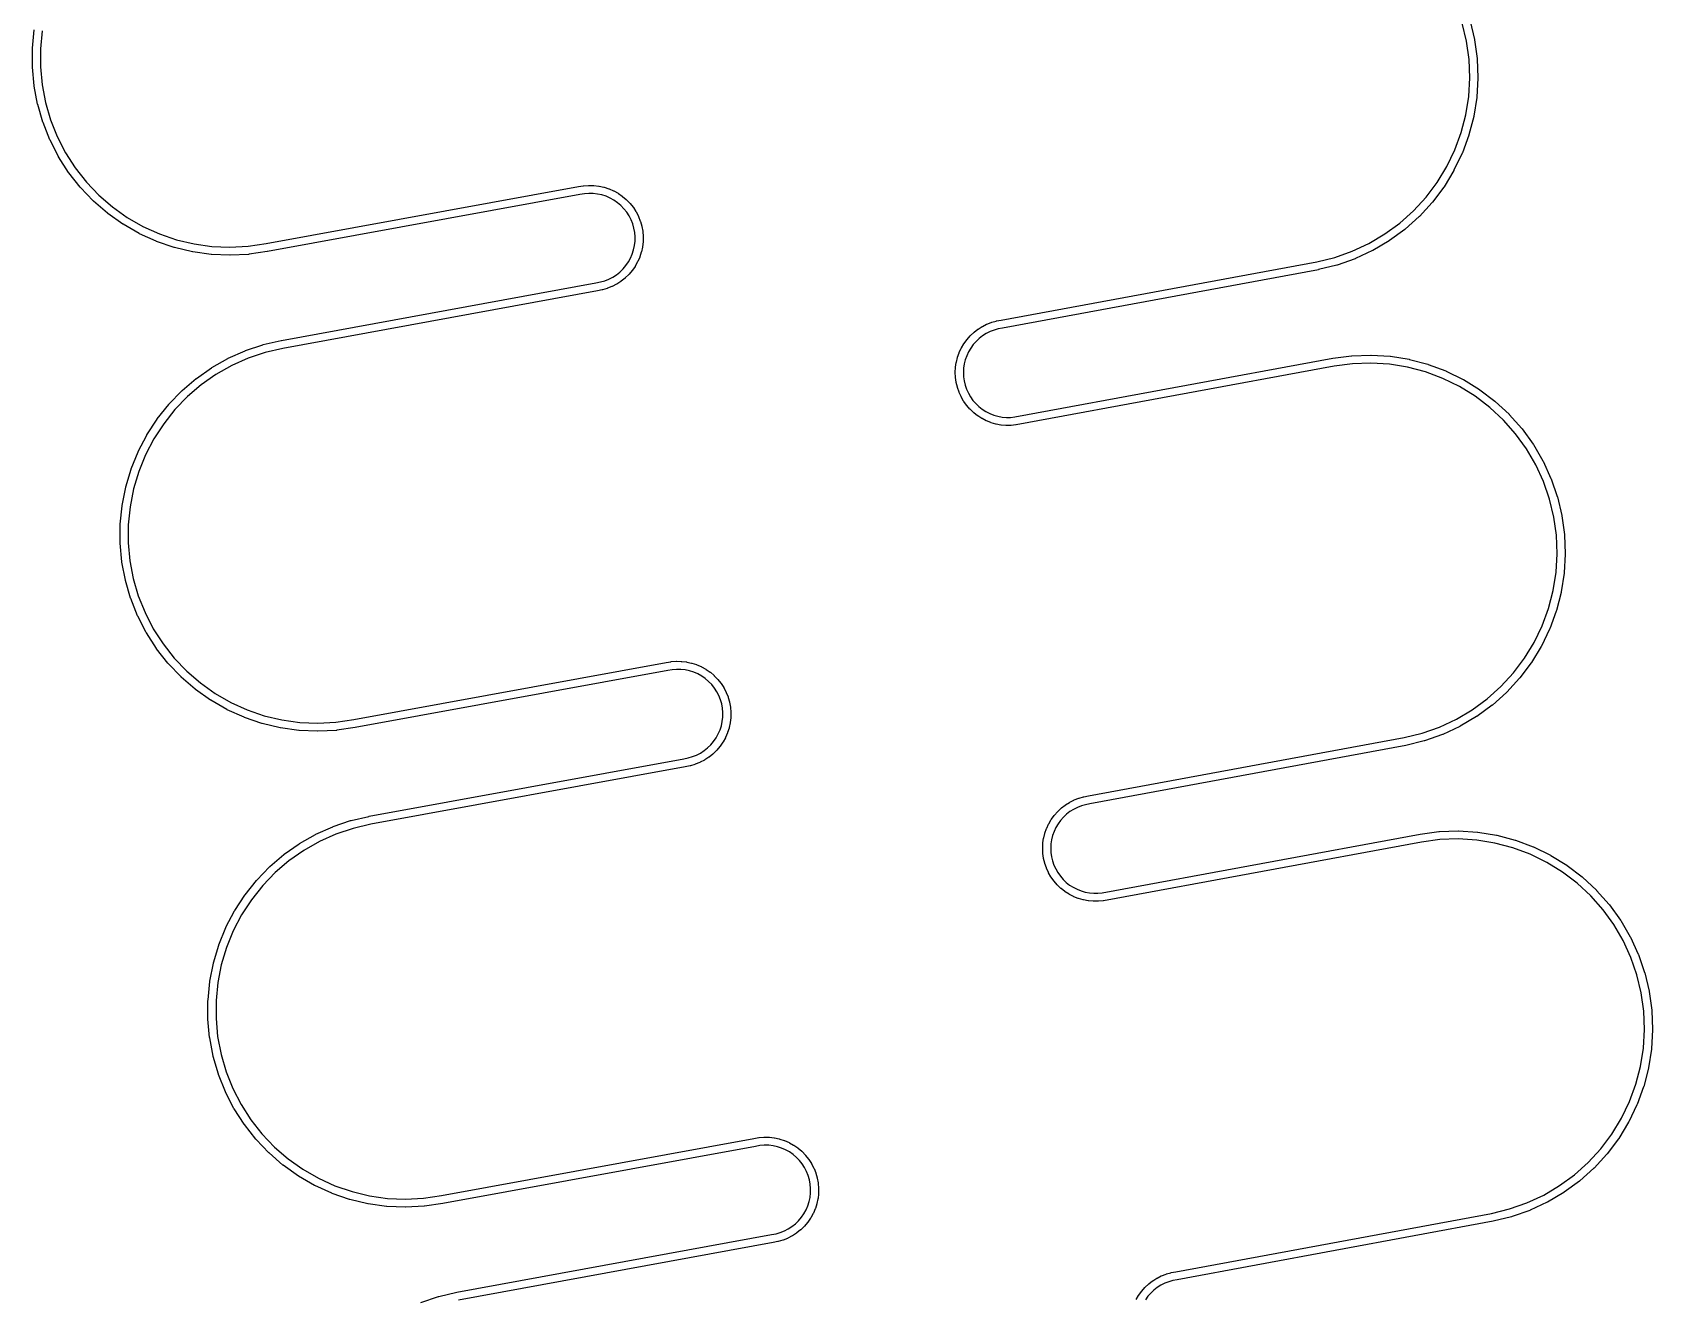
# Model space of a CAD drawing. Header units: metres. Extents: x 0 to 117, y 0 to 64.
# Drawn here: x 107.44 to 112.54, y 7.97 to 11.95 of the extents above; entities that cross this region are included whole.
import ezdxf

# ---------------------------------------------------------------- set-up
doc = ezdxf.new("R2010")
doc.units = ezdxf.units.M

msp = doc.modelspace()

# ---------------------------------------------------------------- linework, layer by layer
for points in [[(108.6605, 7.9505), (108.7156, 7.9691), (108.7168, 7.9694), (108.7734, 7.9826), (108.774, 7.9828), (109.7655, 8.1641), (109.7655, 8.1641), (109.7655, 8.1641), (109.7655, 8.1641), (109.7797, 8.1669), (109.7797, 8.1669), (109.7797, 8.1669), (109.7797, 8.1669), (109.7931, 8.1708), (109.7931, 8.1708), (109.7931, 8.1708), (109.7931, 8.1708), (109.806, 8.1759), (109.806, 8.1759), (109.806, 8.1759), (109.806, 8.1759), (109.8183, 8.1823), (109.8183, 8.1823), (109.8183, 8.1823), (109.8183, 8.1823), (109.8299, 8.1898), (109.8299, 8.1898), (109.8299, 8.1898), (109.8299, 8.1898), (109.8407, 8.1984), (109.8407, 8.1984), (109.8407, 8.1984), (109.8407, 8.1984), (109.8507, 8.2081), (109.8507, 8.2081), (109.8507, 8.2081), (109.8507, 8.2081), (109.8596, 8.2187), (109.8596, 8.2187), (109.8596, 8.2187), (109.8596, 8.2187), (109.8675, 8.2301), (109.8675, 8.2301), (109.8675, 8.2301), (109.8675, 8.2301), (109.8742, 8.2422), (109.8742, 8.2422), (109.8742, 8.2422), (109.8742, 8.2422), (109.8797, 8.2549), (109.8797, 8.2549), (109.8797, 8.2549), (109.8797, 8.2549), (109.8839, 8.2681), (109.8839, 8.2681), (109.8839, 8.2681), (109.8839, 8.2681), (109.8868, 8.2817), (109.8868, 8.2817), (109.8868, 8.2817), (109.8868, 8.2817), (109.8884, 8.2954), (109.8884, 8.2954), (109.8884, 8.2954), (109.8884, 8.2954), (109.8886, 8.3093), (109.8886, 8.3093), (109.8886, 8.3093), (109.8886, 8.3093), (109.8875, 8.3231), (109.8875, 8.3231), (109.8875, 8.3231), (109.8875, 8.3231), (109.885, 8.3367), (109.885, 8.3367), (109.885, 8.3367), (109.885, 8.3367), (109.8811, 8.3501), (109.8811, 8.3501), (109.8811, 8.3501), (109.8811, 8.3501), (109.8761, 8.3629), (109.8761, 8.3629), (109.8761, 8.3629), (109.8761, 8.3629), (109.8697, 8.3753), (109.8697, 8.3753), (109.8697, 8.3753), (109.8697, 8.3753), (109.8622, 8.3869), (109.8622, 8.3869), (109.8622, 8.3869), (109.8622, 8.3869), (109.8536, 8.3978), (109.8536, 8.3978), (109.8536, 8.3978), (109.8536, 8.3978), (109.844, 8.4077), (109.844, 8.4077), (109.844, 8.4077), (109.844, 8.4077), (109.8334, 8.4167), (109.8334, 8.4167), (109.8334, 8.4167), (109.8334, 8.4167), (109.822, 8.4246), (109.822, 8.4246), (109.822, 8.4246), (109.822, 8.4246), (109.8099, 8.4313), (109.8099, 8.4313), (109.8099, 8.4313), (109.8099, 8.4313), (109.7972, 8.4368), (109.7972, 8.4368), (109.7972, 8.4368), (109.7972, 8.4368), (109.784, 8.4411), (109.784, 8.4411), (109.784, 8.4411), (109.784, 8.4411), (109.7704, 8.444), (109.7704, 8.444), (109.7704, 8.444), (109.7704, 8.444), (109.7567, 8.4456), (109.7567, 8.4456), (109.7567, 8.4456), (109.7567, 8.4456), (109.7428, 8.4458), (109.7428, 8.4458), (109.7428, 8.4458), (109.7428, 8.4458), (109.729, 8.4447), (109.729, 8.4447), (109.729, 8.4447), (109.729, 8.4447), (109.7148, 8.4421), (109.7148, 8.4421), (108.7298, 8.2626), (108.7294, 8.2625), (108.6719, 8.2538), (108.6707, 8.2537), (108.6126, 8.2506), (108.6114, 8.2506), (108.5533, 8.2532), (108.5521, 8.2533), (108.4946, 8.2613), (108.4934, 8.2616), (108.4368, 8.2751), (108.4357, 8.2754), (108.3807, 8.2943), (108.3795, 8.2947), (108.3266, 8.3188), (108.3255, 8.3193), (108.2751, 8.3483), (108.2741, 8.3489), (108.2267, 8.3826), (108.2257, 8.3833), (108.1818, 8.4214), (108.1809, 8.4222), (108.1408, 8.4642), (108.14, 8.4652), (108.104, 8.5108), (108.1033, 8.5118), (108.0719, 8.5607), (108.0713, 8.5618), (108.0447, 8.6135), (108.0442, 8.6146), (108.0226, 8.6686), (108.0222, 8.6697), (108.0059, 8.7255), (108.0057, 8.7267), (107.9948, 8.7838), (107.9946, 8.785), (107.9892, 8.8429), (107.9891, 8.8441), (107.9893, 8.9023), (107.9894, 8.9035), (107.9951, 8.9613), (107.9953, 8.9625), (108.0065, 9.0196), (108.0068, 9.0207), (108.0234, 9.0765), (108.0238, 9.0776), (108.0456, 9.1315), (108.0461, 9.1326), (108.073, 9.1841), (108.0736, 9.1852), (108.1053, 9.2339), (108.106, 9.2349), (108.1422, 9.2804), (108.143, 9.2813), (108.1834, 9.3231), (108.1843, 9.3239), (108.2285, 9.3617), (108.2294, 9.3625), (108.277, 9.3958), (108.2781, 9.3965), (108.3286, 9.4252), (108.3297, 9.4257), (108.3828, 9.4495), (108.3839, 9.4499), (108.439, 9.4685), (108.4402, 9.4688), (108.4968, 9.482), (108.4974, 9.4821), (109.4889, 9.6635), (109.4889, 9.6635), (109.4889, 9.6635), (109.4889, 9.6635), (109.5031, 9.6663), (109.5031, 9.6663), (109.5031, 9.6663), (109.5031, 9.6663), (109.5165, 9.6701), (109.5165, 9.6701), (109.5165, 9.6701), (109.5165, 9.6701), (109.5294, 9.6753), (109.5294, 9.6753), (109.5294, 9.6753), (109.5294, 9.6753), (109.5417, 9.6816), (109.5417, 9.6816), (109.5417, 9.6816), (109.5417, 9.6816), (109.5533, 9.6892), (109.5533, 9.6892), (109.5533, 9.6892), (109.5533, 9.6892), (109.5641, 9.6978), (109.5641, 9.6978), (109.5641, 9.6978), (109.5641, 9.6978), (109.5741, 9.7075), (109.5741, 9.7075), (109.5741, 9.7075), (109.5741, 9.7075), (109.583, 9.718), (109.583, 9.718), (109.583, 9.718), (109.583, 9.718), (109.5909, 9.7294), (109.5909, 9.7294), (109.5909, 9.7294), (109.5909, 9.7294), (109.5976, 9.7416), (109.5976, 9.7416), (109.5976, 9.7416), (109.5976, 9.7416), (109.6031, 9.7543), (109.6031, 9.7543), (109.6031, 9.7543), (109.6031, 9.7543), (109.6073, 9.7675), (109.6073, 9.7675), (109.6073, 9.7675), (109.6073, 9.7675), (109.6102, 9.781), (109.6102, 9.781), (109.6102, 9.781), (109.6102, 9.781), (109.6118, 9.7948), (109.6118, 9.7948), (109.6118, 9.7948), (109.6118, 9.7948), (109.612, 9.8087), (109.612, 9.8087), (109.612, 9.8087), (109.612, 9.8087), (109.6108, 9.8225), (109.6108, 9.8225), (109.6108, 9.8225), (109.6108, 9.8225), (109.6084, 9.8361), (109.6084, 9.8361), (109.6084, 9.8361), (109.6084, 9.8361), (109.6045, 9.8494), (109.6045, 9.8494), (109.6045, 9.8494), (109.6045, 9.8494), (109.5994, 9.8623), (109.5994, 9.8623), (109.5994, 9.8623), (109.5994, 9.8623), (109.5931, 9.8746), (109.5931, 9.8746), (109.5931, 9.8746), (109.5931, 9.8746), (109.5856, 9.8863), (109.5856, 9.8863), (109.5856, 9.8863), (109.5856, 9.8863), (109.577, 9.8971), (109.577, 9.8971), (109.577, 9.8971), (109.577, 9.8971), (109.5673, 9.9071), (109.5673, 9.9071), (109.5673, 9.9071), (109.5673, 9.9071), (109.5568, 9.916), (109.5568, 9.916), (109.5568, 9.916), (109.5568, 9.916), (109.5454, 9.9239), (109.5454, 9.9239), (109.5454, 9.9239), (109.5454, 9.9239), (109.5333, 9.9307), (109.5333, 9.9307), (109.5333, 9.9307), (109.5333, 9.9307), (109.5206, 9.9362), (109.5206, 9.9362), (109.5206, 9.9362), (109.5206, 9.9362), (109.5074, 9.9404), (109.5074, 9.9404), (109.5074, 9.9404), (109.5074, 9.9404), (109.4938, 9.9434), (109.4938, 9.9434), (109.4938, 9.9434), (109.4938, 9.9434), (109.4801, 9.945), (109.4801, 9.945), (109.4801, 9.945), (109.4801, 9.945), (109.4662, 9.9452), (109.4662, 9.9452), (109.4662, 9.9452), (109.4662, 9.9452), (109.4524, 9.9441), (109.4524, 9.9441), (109.4524, 9.9441), (109.4524, 9.9441), (109.4382, 9.9415), (109.4382, 9.9415), (108.4532, 9.7619), (108.4528, 9.7619), (108.3953, 9.7531), (108.3941, 9.753), (108.336, 9.75), (108.3348, 9.75), (108.2767, 9.7525), (108.2755, 9.7526), (108.218, 9.7607), (108.2168, 9.7609), (108.1602, 9.7744), (108.1591, 9.7748), (108.1041, 9.7936), (108.1029, 9.7941), (108.05, 9.8181), (108.0489, 9.8187), (107.9985, 9.8476), (107.9975, 9.8483), (107.9501, 9.8819), (107.9491, 9.8827), (107.9052, 9.9207), (107.9043, 9.9216), (107.8641, 9.9636), (107.8633, 9.9645), (107.8274, 10.0102), (107.8267, 10.0112), (107.7953, 10.0601), (107.7947, 10.0612), (107.7681, 10.1128), (107.7676, 10.114), (107.746, 10.1679), (107.7456, 10.1691), (107.7293, 10.2249), (107.729, 10.2261), (107.7182, 10.2832), (107.718, 10.2844), (107.7126, 10.3423), (107.7125, 10.3435), (107.7127, 10.4016), (107.7128, 10.4028), (107.7185, 10.4607), (107.7187, 10.4619), (107.7299, 10.5189), (107.7302, 10.5201), (107.7468, 10.5758), (107.7472, 10.577), (107.769, 10.6308), (107.7695, 10.6319), (107.7964, 10.6835), (107.797, 10.6845), (107.8287, 10.7333), (107.8294, 10.7342), (107.8656, 10.7797), (107.8664, 10.7806), (107.9068, 10.8225), (107.9077, 10.8233), (107.9519, 10.8611), (107.9528, 10.8618), (108.0004, 10.8952), (108.0014, 10.8959), (108.052, 10.9245), (108.0531, 10.9251), (108.1062, 10.9488), (108.1073, 10.9493), (108.1624, 10.9678), (108.1636, 10.9682), (108.2202, 10.9814), (108.2208, 10.9815), (109.2121, 11.1631), (109.2122, 11.1631), (109.2264, 11.1656), (109.2264, 11.1656), (109.2264, 11.1656), (109.2264, 11.1656), (109.2397, 11.1694), (109.2397, 11.1694), (109.2397, 11.1694), (109.2397, 11.1694), (109.2526, 11.1745), (109.2526, 11.1745), (109.2526, 11.1745), (109.2526, 11.1745), (109.2649, 11.1809), (109.2649, 11.1809), (109.2649, 11.1809), (109.2649, 11.1809), (109.2766, 11.1884), (109.2766, 11.1884), (109.2766, 11.1884), (109.2766, 11.1884), (109.2874, 11.197), (109.2874, 11.197), (109.2874, 11.197), (109.2874, 11.197), (109.2974, 11.2067), (109.2974, 11.2067), (109.2974, 11.2067), (109.2974, 11.2067), (109.3063, 11.2173), (109.3063, 11.2173), (109.3063, 11.2173), (109.3063, 11.2173), (109.3142, 11.2287), (109.3142, 11.2287), (109.3142, 11.2287), (109.3142, 11.2287), (109.3209, 11.2408), (109.3209, 11.2408), (109.3209, 11.2408), (109.3209, 11.2408), (109.3264, 11.2535), (109.3264, 11.2535), (109.3264, 11.2535), (109.3264, 11.2535), (109.3307, 11.2667), (109.3307, 11.2667), (109.3307, 11.2667), (109.3307, 11.2667), (109.3336, 11.2803), (109.3336, 11.2803), (109.3336, 11.2803), (109.3336, 11.2803), (109.3352, 11.294), (109.3352, 11.294), (109.3352, 11.294), (109.3352, 11.294), (109.3354, 11.3079), (109.3354, 11.3079), (109.3354, 11.3079), (109.3354, 11.3079), (109.3343, 11.3217), (109.3343, 11.3217), (109.3343, 11.3217), (109.3343, 11.3217), (109.3318, 11.3354), (109.3318, 11.3354), (109.3318, 11.3354), (109.3318, 11.3354), (109.328, 11.3487), (109.328, 11.3487), (109.328, 11.3487), (109.328, 11.3487), (109.3229, 11.3616), (109.3229, 11.3616), (109.3229, 11.3616), (109.3229, 11.3616), (109.3165, 11.3739), (109.3165, 11.3739), (109.3165, 11.3739), (109.3165, 11.3739), (109.309, 11.3856), (109.309, 11.3856), (109.309, 11.3856), (109.309, 11.3856), (109.3004, 11.3964), (109.3004, 11.3964), (109.3004, 11.3964), (109.3004, 11.3964), (109.2908, 11.4064), (109.2908, 11.4064), (109.2908, 11.4064), (109.2908, 11.4064), (109.2802, 11.4154), (109.2802, 11.4154), (109.2802, 11.4154), (109.2802, 11.4154), (109.2688, 11.4233), (109.2688, 11.4233), (109.2688, 11.4233), (109.2688, 11.4233), (109.2567, 11.43), (109.2567, 11.43), (109.2567, 11.43), (109.2567, 11.43), (109.244, 11.4355), (109.244, 11.4355), (109.244, 11.4355), (109.244, 11.4355), (109.2308, 11.4398), (109.2308, 11.4398), (109.2308, 11.4398), (109.2308, 11.4398), (109.2173, 11.4427), (109.2173, 11.4427), (109.2173, 11.4427), (109.2173, 11.4427), (109.2035, 11.4443), (109.2035, 11.4443), (109.2035, 11.4443), (109.2035, 11.4443), (109.1896, 11.4446), (109.1896, 11.4446), (109.1896, 11.4446), (109.1896, 11.4446), (109.1758, 11.4434), (109.1758, 11.4434), (109.1758, 11.4434), (109.1758, 11.4434), (109.1616, 11.4409), (109.1616, 11.4409), (108.1766, 11.2615), (108.1762, 11.2615), (108.1187, 11.2528), (108.1175, 11.2526), (108.0594, 11.2496), (108.0582, 11.2496), (108.0001, 11.2521), (107.9989, 11.2522), (107.9413, 11.2603), (107.9402, 11.2605), (107.8836, 11.2741), (107.8825, 11.2744), (107.8275, 11.2933), (107.8263, 11.2937), (107.7734, 11.3177), (107.7723, 11.3183), (107.7219, 11.3473), (107.7209, 11.3479), (107.6735, 11.3816), (107.6725, 11.3823), (107.6286, 11.4203), (107.6277, 11.4212), (107.5875, 11.4632), (107.5867, 11.4641), (107.5508, 11.5098), (107.5501, 11.5108), (107.5187, 11.5597), (107.5181, 11.5608), (107.4915, 11.6125), (107.491, 11.6136), (107.4694, 11.6676), (107.469, 11.6687), (107.4527, 11.7245), (107.4524, 11.7257), (107.4415, 11.7828), (107.4414, 11.784), (107.436, 11.8419), (107.4359, 11.8431), (107.4361, 11.9012), (107.4362, 11.9024), (107.4419, 11.9603)], [(107.4671, 11.9572), (107.4615, 11.9006), (107.4615, 11.9006), (107.4615, 11.9006), (107.4615, 11.9006), (107.4613, 11.8436), (107.4613, 11.8436), (107.4613, 11.8436), (107.4613, 11.8436), (107.4666, 11.787), (107.4666, 11.787), (107.4666, 11.787), (107.4666, 11.787), (107.4773, 11.7311), (107.4773, 11.7311), (107.4773, 11.7311), (107.4773, 11.7311), (107.4932, 11.6764), (107.4932, 11.6764), (107.4932, 11.6764), (107.4932, 11.6764), (107.5143, 11.6236), (107.5143, 11.6236), (107.5143, 11.6236), (107.5143, 11.6236), (107.5404, 11.5729), (107.5404, 11.5729), (107.5404, 11.5729), (107.5404, 11.5729), (107.5711, 11.5251), (107.5711, 11.5251), (107.5711, 11.5251), (107.5711, 11.5251), (107.6063, 11.4803), (107.6063, 11.4803), (107.6063, 11.4803), (107.6063, 11.4803), (107.6456, 11.4392), (107.6456, 11.4392), (107.6456, 11.4392), (107.6456, 11.4392), (107.6887, 11.4019), (107.6887, 11.4019), (107.6887, 11.4019), (107.6887, 11.4019), (107.7351, 11.369), (107.7351, 11.369), (107.7351, 11.369), (107.7351, 11.369), (107.7845, 11.3406), (107.7845, 11.3406), (107.7845, 11.3406), (107.7845, 11.3406), (107.8363, 11.3171), (107.8363, 11.3171), (107.8363, 11.3171), (107.8363, 11.3171), (107.8901, 11.2986), (107.8901, 11.2986), (107.8901, 11.2986), (107.8901, 11.2986), (107.9455, 11.2854), (107.9455, 11.2854), (107.9455, 11.2854), (107.9455, 11.2854), (108.0018, 11.2775), (108.0018, 11.2775), (108.0018, 11.2775), (108.0018, 11.2775), (108.0587, 11.275), (108.0587, 11.275), (108.0587, 11.275), (108.0587, 11.275), (108.1155, 11.278), (108.1155, 11.278), (108.1155, 11.278), (108.1155, 11.278), (108.1722, 11.2866), (108.1722, 11.2866), (108.1722, 11.2866), (108.1722, 11.2866), (109.157, 11.4659), (109.157, 11.4659), (109.1719, 11.4686), (109.1731, 11.4687), (109.1882, 11.4699), (109.1894, 11.47), (109.2046, 11.4697), (109.2058, 11.4696), (109.2208, 11.4679), (109.222, 11.4677), (109.2368, 11.4645), (109.238, 11.4642), (109.2524, 11.4595), (109.2535, 11.4591), (109.2674, 11.4531), (109.2685, 11.4525), (109.2817, 11.4452), (109.2828, 11.4445), (109.2952, 11.4359), (109.2962, 11.4351), (109.3077, 11.4254), (109.3086, 11.4245), (109.3191, 11.4136), (109.3199, 11.4127), (109.3293, 11.4009), (109.3301, 11.3999), (109.3382, 11.3872), (109.3389, 11.3861), (109.3458, 11.3726), (109.3463, 11.3715), (109.3518, 11.3574), (109.3522, 11.3563), (109.3564, 11.3417), (109.3567, 11.3405), (109.3594, 11.3257), (109.3595, 11.3244), (109.3608, 11.3094), (109.3608, 11.3081), (109.3606, 11.293), (109.3605, 11.2918), (109.3588, 11.2768), (109.3586, 11.2755), (109.3554, 11.2608), (109.3551, 11.2596), (109.3504, 11.2452), (109.35, 11.244), (109.344, 11.2301), (109.3434, 11.229), (109.3361, 11.2158), (109.3355, 11.2148), (109.3269, 11.2023), (109.3261, 11.2013), (109.3163, 11.1898), (109.3155, 11.1889), (109.3046, 11.1784), (109.3037, 11.1776), (109.2919, 11.1681), (109.2909, 11.1674), (109.2782, 11.1592), (109.2771, 11.1586), (109.2637, 11.1517), (109.2625, 11.1512), (109.2485, 11.1456), (109.2473, 11.1452), (109.2328, 11.141), (109.2315, 11.1407), (109.2167, 11.1381), (109.2167, 11.1381), (109.2167, 11.1381), (109.2167, 11.1381), (108.2256, 10.9565), (108.2256, 10.9565), (108.2256, 10.9565), (108.2256, 10.9565), (108.1699, 10.9435), (108.1699, 10.9435), (108.1699, 10.9435), (108.1699, 10.9435), (108.116, 10.9254), (108.116, 10.9254), (108.116, 10.9254), (108.116, 10.9254), (108.064, 10.9021), (108.064, 10.9021), (108.064, 10.9021), (108.064, 10.9021), (108.0145, 10.8741), (108.0145, 10.8741), (108.0145, 10.8741), (108.0145, 10.8741), (107.9679, 10.8414), (107.9679, 10.8414), (107.9679, 10.8414), (107.9679, 10.8414), (107.9247, 10.8044), (107.9247, 10.8044), (107.9247, 10.8044), (107.9247, 10.8044), (107.8851, 10.7634), (107.8851, 10.7634), (107.8851, 10.7634), (107.8851, 10.7634), (107.8497, 10.7189), (107.8497, 10.7189), (107.8497, 10.7189), (107.8497, 10.7189), (107.8187, 10.6712), (107.8187, 10.6712), (107.8187, 10.6712), (107.8187, 10.6712), (107.7923, 10.6207), (107.7923, 10.6207), (107.7923, 10.6207), (107.7923, 10.6207), (107.7709, 10.568), (107.7709, 10.568), (107.7709, 10.568), (107.7709, 10.568), (107.7547, 10.5134), (107.7547, 10.5134), (107.7547, 10.5134), (107.7547, 10.5134), (107.7437, 10.4576), (107.7437, 10.4576), (107.7437, 10.4576), (107.7437, 10.4576), (107.7381, 10.4009), (107.7381, 10.4009), (107.7381, 10.4009), (107.7381, 10.4009), (107.7379, 10.344), (107.7379, 10.344), (107.7379, 10.344), (107.7379, 10.344), (107.7432, 10.2873), (107.7432, 10.2873), (107.7432, 10.2873), (107.7432, 10.2873), (107.7539, 10.2314), (107.7539, 10.2314), (107.7539, 10.2314), (107.7539, 10.2314), (107.7698, 10.1768), (107.7698, 10.1768), (107.7698, 10.1768), (107.7698, 10.1768), (107.7909, 10.1239), (107.7909, 10.1239), (107.7909, 10.1239), (107.7909, 10.1239), (107.817, 10.0733), (107.817, 10.0733), (107.817, 10.0733), (107.817, 10.0733), (107.8477, 10.0254), (107.8477, 10.0254), (107.8477, 10.0254), (107.8477, 10.0254), (107.8829, 9.9807), (107.8829, 9.9807), (107.8829, 9.9807), (107.8829, 9.9807), (107.9222, 9.9395), (107.9222, 9.9395), (107.9222, 9.9395), (107.9222, 9.9395), (107.9653, 9.9023), (107.9653, 9.9023), (107.9653, 9.9023), (107.9653, 9.9023), (108.0117, 9.8694), (108.0117, 9.8694), (108.0117, 9.8694), (108.0117, 9.8694), (108.0611, 9.841), (108.0611, 9.841), (108.0611, 9.841), (108.0611, 9.841), (108.1129, 9.8175), (108.1129, 9.8175), (108.1129, 9.8175), (108.1129, 9.8175), (108.1667, 9.799), (108.1667, 9.799), (108.1667, 9.799), (108.1667, 9.799), (108.2221, 9.7858), (108.2221, 9.7858), (108.2221, 9.7858), (108.2221, 9.7858), (108.2784, 9.7779), (108.2784, 9.7779), (108.2784, 9.7779), (108.2784, 9.7779), (108.3353, 9.7754), (108.3353, 9.7754), (108.3353, 9.7754), (108.3353, 9.7754), (108.3921, 9.7784), (108.3921, 9.7784), (108.3921, 9.7784), (108.3921, 9.7784), (108.4488, 9.787), (108.4488, 9.787), (108.4488, 9.787), (108.4488, 9.787), (109.4336, 9.9665), (109.4336, 9.9665), (109.4485, 9.9692), (109.4497, 9.9694), (109.4648, 9.9706), (109.466, 9.9706), (109.4811, 9.9703), (109.4824, 9.9703), (109.4974, 9.9685), (109.4986, 9.9683), (109.5134, 9.9651), (109.5146, 9.9648), (109.5289, 9.9602), (109.5301, 9.9597), (109.544, 9.9537), (109.5451, 9.9532), (109.5583, 9.9458), (109.5593, 9.9452), (109.5718, 9.9366), (109.5727, 9.9358), (109.5843, 9.926), (109.5852, 9.9252), (109.5957, 9.9143), (109.5965, 9.9134), (109.6059, 9.9016), (109.6066, 9.9006), (109.6148, 9.8879), (109.6154, 9.8868), (109.6223, 9.8734), (109.6228, 9.8722), (109.6284, 9.8582), (109.6288, 9.857), (109.633, 9.8425), (109.6332, 9.8413), (109.636, 9.8264), (109.6361, 9.8252), (109.6374, 9.8101), (109.6374, 9.8089), (109.6372, 9.7938), (109.6371, 9.7925), (109.6354, 9.7775), (109.6352, 9.7763), (109.632, 9.7615), (109.6317, 9.7603), (109.6271, 9.746), (109.6267, 9.7448), (109.6207, 9.7309), (109.6201, 9.7298), (109.6128, 9.7166), (109.6122, 9.7155), (109.6036, 9.7031), (109.6028, 9.7021), (109.5931, 9.6906), (109.5922, 9.6897), (109.5814, 9.6791), (109.5805, 9.6783), (109.5687, 9.6689), (109.5676, 9.6682), (109.555, 9.66), (109.5539, 9.6593), (109.5405, 9.6524), (109.5393, 9.6519), (109.5253, 9.6463), (109.5241, 9.6459), (109.5096, 9.6417), (109.5086, 9.6415), (109.4937, 9.6385), (109.4936, 9.6385), (108.5022, 9.4572), (108.5022, 9.4572), (108.5022, 9.4572), (108.5022, 9.4572), (108.4465, 9.4442), (108.4465, 9.4442), (108.4465, 9.4442), (108.4465, 9.4442), (108.3926, 9.426), (108.3926, 9.426), (108.3926, 9.426), (108.3926, 9.426), (108.3406, 9.4028), (108.3406, 9.4028), (108.3406, 9.4028), (108.3406, 9.4028), (108.2911, 9.3747), (108.2911, 9.3747), (108.2911, 9.3747), (108.2911, 9.3747), (108.2445, 9.342), (108.2445, 9.342), (108.2445, 9.342), (108.2445, 9.342), (108.2013, 9.305), (108.2013, 9.305), (108.2013, 9.305), (108.2013, 9.305), (108.1617, 9.2641), (108.1617, 9.2641), (108.1617, 9.2641), (108.1617, 9.2641), (108.1263, 9.2195), (108.1263, 9.2195), (108.1263, 9.2195), (108.1263, 9.2195), (108.0953, 9.1718), (108.0953, 9.1718), (108.0953, 9.1718), (108.0953, 9.1718), (108.0689, 9.1214), (108.0689, 9.1214), (108.0689, 9.1214), (108.0689, 9.1214), (108.0475, 9.0686), (108.0475, 9.0686), (108.0475, 9.0686), (108.0475, 9.0686), (108.0313, 9.0141), (108.0313, 9.0141), (108.0313, 9.0141), (108.0313, 9.0141), (108.0203, 8.9582), (108.0203, 8.9582), (108.0203, 8.9582), (108.0203, 8.9582), (108.0147, 8.9016), (108.0147, 8.9016), (108.0147, 8.9016), (108.0147, 8.9016), (108.0146, 8.8447), (108.0146, 8.8447), (108.0146, 8.8447), (108.0146, 8.8447), (108.0198, 8.788), (108.0198, 8.788), (108.0198, 8.788), (108.0198, 8.788), (108.0305, 8.7321), (108.0305, 8.7321), (108.0305, 8.7321), (108.0305, 8.7321), (108.0464, 8.6774), (108.0464, 8.6774), (108.0464, 8.6774), (108.0464, 8.6774), (108.0675, 8.6246), (108.0675, 8.6246), (108.0675, 8.6246), (108.0675, 8.6246), (108.0936, 8.574), (108.0936, 8.574), (108.0936, 8.574), (108.0936, 8.574), (108.1244, 8.5261), (108.1244, 8.5261), (108.1244, 8.5261), (108.1244, 8.5261), (108.1595, 8.4813), (108.1595, 8.4813), (108.1595, 8.4813), (108.1595, 8.4813), (108.1989, 8.4402), (108.1989, 8.4402), (108.1989, 8.4402), (108.1989, 8.4402), (108.2419, 8.4029), (108.2419, 8.4029), (108.2419, 8.4029), (108.2419, 8.4029), (108.2883, 8.37), (108.2883, 8.37), (108.2883, 8.37), (108.2883, 8.37), (108.3377, 8.3416), (108.3377, 8.3416), (108.3377, 8.3416), (108.3377, 8.3416), (108.3895, 8.3181), (108.3895, 8.3181), (108.3895, 8.3181), (108.3895, 8.3181), (108.4433, 8.2996), (108.4433, 8.2996), (108.4433, 8.2996), (108.4433, 8.2996), (108.4987, 8.2864), (108.4987, 8.2864), (108.4987, 8.2864), (108.4987, 8.2864), (108.5551, 8.2785), (108.5551, 8.2785), (108.5551, 8.2785), (108.5551, 8.2785), (108.6119, 8.276), (108.6119, 8.276), (108.6119, 8.276), (108.6119, 8.276), (108.6687, 8.279), (108.6687, 8.279), (108.6687, 8.279), (108.6687, 8.279), (108.7254, 8.2876), (108.7254, 8.2876), (108.7254, 8.2876), (108.7254, 8.2876), (109.7102, 8.4671), (109.7102, 8.4671), (109.7251, 8.4698), (109.7263, 8.47), (109.7414, 8.4712), (109.7426, 8.4712), (109.7577, 8.471), (109.759, 8.4709), (109.774, 8.4692), (109.7752, 8.469), (109.79, 8.4658), (109.7912, 8.4654), (109.8056, 8.4608), (109.8067, 8.4604), (109.8206, 8.4544), (109.8217, 8.4538), (109.8349, 8.4465), (109.8359, 8.4458), (109.8484, 8.4372), (109.8494, 8.4365), (109.8609, 8.4267), (109.8618, 8.4258), (109.8723, 8.415), (109.8731, 8.414), (109.8825, 8.4022), (109.8832, 8.4012), (109.8914, 8.3885), (109.892, 8.3874), (109.8989, 8.374), (109.8994, 8.3729), (109.905, 8.3588), (109.9054, 8.3576), (109.9096, 8.3431), (109.9098, 8.3419), (109.9126, 8.3271), (109.9127, 8.3258), (109.914, 8.3108), (109.914, 8.3095), (109.9138, 8.2944), (109.9137, 8.2932), (109.912, 8.2782), (109.9118, 8.2769), (109.9086, 8.2622), (109.9083, 8.261), (109.9037, 8.2466), (109.9033, 8.2454), (109.8973, 8.2316), (109.8967, 8.2304), (109.8894, 8.2172), (109.8888, 8.2162), (109.8802, 8.2037), (109.8794, 8.2027), (109.8697, 8.1912), (109.8688, 8.1903), (109.858, 8.1798), (109.8571, 8.179), (109.8453, 8.1695), (109.8442, 8.1688), (109.8316, 8.1606), (109.8305, 8.16), (109.8171, 8.153), (109.8159, 8.1525), (109.8019, 8.1469), (109.8007, 8.1465), (109.7862, 8.1424), (109.7852, 8.1421), (109.7703, 8.1392), (109.7702, 8.1391), (108.7788, 7.9578)], [(110.9148, 7.9598), (110.9223, 7.9726), (110.9229, 7.9736), (110.9316, 7.9855), (110.9323, 7.9865), (110.9421, 7.9975), (110.9429, 7.9984), (110.9537, 8.0085), (110.9546, 8.0093), (110.9663, 8.0183), (110.9673, 8.019), (110.9798, 8.0269), (110.9809, 8.0275), (110.994, 8.0341), (110.9951, 8.0346), (111.0089, 8.0399), (111.0101, 8.0403), (111.0243, 8.0443), (111.0253, 8.0445), (111.0398, 8.0473), (111.0399, 8.0473), (112.0347, 8.2311), (112.0347, 8.2311), (112.0347, 8.2311), (112.0347, 8.2311), (112.0915, 8.245), (112.0915, 8.245), (112.0915, 8.245), (112.0915, 8.245), (112.1465, 8.2643), (112.1465, 8.2643), (112.1465, 8.2643), (112.1465, 8.2643), (112.1993, 8.2889), (112.1993, 8.2889), (112.1993, 8.2889), (112.1993, 8.2889), (112.2494, 8.3186), (112.2494, 8.3186), (112.2494, 8.3186), (112.2494, 8.3186), (112.2964, 8.353), (112.2964, 8.353), (112.2964, 8.353), (112.2964, 8.353), (112.3398, 8.3918), (112.3398, 8.3918), (112.3398, 8.3918), (112.3398, 8.3918), (112.3792, 8.4347), (112.3792, 8.4347), (112.3792, 8.4347), (112.3792, 8.4347), (112.4143, 8.4812), (112.4143, 8.4812), (112.4143, 8.4812), (112.4143, 8.4812), (112.4446, 8.5309), (112.4446, 8.5309), (112.4446, 8.5309), (112.4446, 8.5309), (112.4699, 8.5834), (112.4699, 8.5834), (112.4699, 8.5834), (112.4699, 8.5834), (112.49, 8.6381), (112.49, 8.6381), (112.49, 8.6381), (112.49, 8.6381), (112.5046, 8.6944), (112.5046, 8.6944), (112.5046, 8.6944), (112.5046, 8.6944), (112.5137, 8.752), (112.5137, 8.752), (112.5137, 8.752), (112.5137, 8.752), (112.517, 8.8101), (112.517, 8.8101), (112.517, 8.8101), (112.517, 8.8101), (112.5147, 8.8683), (112.5147, 8.8683), (112.5147, 8.8683), (112.5147, 8.8683), (112.5067, 8.926), (112.5067, 8.926), (112.5067, 8.926), (112.5067, 8.926), (112.4931, 8.9826), (112.4931, 8.9826), (112.4931, 8.9826), (112.4931, 8.9826), (112.4741, 9.0377), (112.4741, 9.0377), (112.4741, 9.0377), (112.4741, 9.0377), (112.4497, 9.0906), (112.4497, 9.0906), (112.4497, 9.0906), (112.4497, 9.0906), (112.4203, 9.1409), (112.4203, 9.1409), (112.4203, 9.1409), (112.4203, 9.1409), (112.3862, 9.188), (112.3862, 9.188), (112.3862, 9.188), (112.3862, 9.188), (112.3475, 9.2316), (112.3475, 9.2316), (112.3475, 9.2316), (112.3475, 9.2316), (112.3048, 9.2712), (112.3048, 9.2712), (112.3048, 9.2712), (112.3048, 9.2712), (112.2585, 9.3065), (112.2585, 9.3065), (112.2585, 9.3065), (112.2585, 9.3065), (112.2089, 9.337), (112.2089, 9.337), (112.2089, 9.337), (112.2089, 9.337), (112.1566, 9.3626), (112.1566, 9.3626), (112.1566, 9.3626), (112.1566, 9.3626), (112.102, 9.3829), (112.102, 9.3829), (112.102, 9.3829), (112.102, 9.3829), (112.0457, 9.3978), (112.0457, 9.3978), (112.0457, 9.3978), (112.0457, 9.3978), (111.9882, 9.4071), (111.9882, 9.4071), (111.9882, 9.4071), (111.9882, 9.4071), (111.93, 9.4108), (111.93, 9.4108), (111.93, 9.4108), (111.93, 9.4108), (111.8718, 9.4087), (111.8718, 9.4087), (111.8718, 9.4087), (111.8718, 9.4087), (111.8138, 9.4009), (111.8138, 9.4009), (111.8138, 9.4009), (111.8138, 9.4009), (110.8121, 9.2161), (110.8111, 9.2159), (110.7964, 9.2145), (110.7952, 9.2144), (110.7804, 9.2143), (110.7792, 9.2144), (110.7645, 9.2157), (110.7633, 9.2159), (110.7488, 9.2186), (110.7476, 9.2189), (110.7335, 9.223), (110.7323, 9.2234), (110.7186, 9.2288), (110.7175, 9.2293), (110.7044, 9.236), (110.7033, 9.2367), (110.6909, 9.2446), (110.6899, 9.2453), (110.6783, 9.2544), (110.6774, 9.2552), (110.6667, 9.2654), (110.6659, 9.2663), (110.6562, 9.2774), (110.6554, 9.2784), (110.6469, 9.2904), (110.6462, 9.2914), (110.6389, 9.3042), (110.6383, 9.3053), (110.6322, 9.3187), (110.6317, 9.3198), (110.627, 9.3338), (110.6266, 9.3349), (110.6232, 9.3493), (110.6229, 9.3505), (110.6209, 9.3651), (110.6208, 9.3663), (110.6201, 9.381), (110.6201, 9.3822), (110.6209, 9.397), (110.621, 9.3982), (110.6232, 9.4128), (110.6234, 9.414), (110.627, 9.4283), (110.6273, 9.4295), (110.6322, 9.4434), (110.6327, 9.4445), (110.6389, 9.4579), (110.6395, 9.4589), (110.6469, 9.4717), (110.6476, 9.4727), (110.6563, 9.4846), (110.657, 9.4856), (110.6668, 9.4967), (110.6676, 9.4975), (110.6784, 9.5076), (110.6793, 9.5084), (110.691, 9.5174), (110.692, 9.5181), (110.7045, 9.526), (110.7055, 9.5266), (110.7187, 9.5332), (110.7198, 9.5337), (110.7336, 9.539), (110.7347, 9.5394), (110.7489, 9.5434), (110.75, 9.5436), (110.7645, 9.5464), (110.7646, 9.5464), (111.7594, 9.7302), (111.7594, 9.7302), (111.7594, 9.7302), (111.7594, 9.7302), (111.8162, 9.7441), (111.8162, 9.7441), (111.8162, 9.7441), (111.8162, 9.7441), (111.8711, 9.7634), (111.8711, 9.7634), (111.8711, 9.7634), (111.8711, 9.7634), (111.9239, 9.788), (111.9239, 9.788), (111.9239, 9.788), (111.9239, 9.788), (111.9741, 9.8177), (111.9741, 9.8177), (111.9741, 9.8177), (111.9741, 9.8177), (112.0211, 9.8521), (112.0211, 9.8521), (112.0211, 9.8521), (112.0211, 9.8521), (112.0645, 9.8909), (112.0645, 9.8909), (112.0645, 9.8909), (112.0645, 9.8909), (112.1039, 9.9338), (112.1039, 9.9338), (112.1039, 9.9338), (112.1039, 9.9338), (112.1389, 9.9803), (112.1389, 9.9803), (112.1389, 9.9803), (112.1389, 9.9803), (112.1693, 10.03), (112.1693, 10.03), (112.1693, 10.03), (112.1693, 10.03), (112.1946, 10.0825), (112.1946, 10.0825), (112.1946, 10.0825), (112.1946, 10.0825), (112.2146, 10.1372), (112.2146, 10.1372), (112.2146, 10.1372), (112.2146, 10.1372), (112.2293, 10.1935), (112.2293, 10.1935), (112.2293, 10.1935), (112.2293, 10.1935), (112.2383, 10.2511), (112.2383, 10.2511), (112.2383, 10.2511), (112.2383, 10.2511), (112.2417, 10.3092), (112.2417, 10.3092), (112.2417, 10.3092), (112.2417, 10.3092), (112.2394, 10.3674), (112.2394, 10.3674), (112.2394, 10.3674), (112.2394, 10.3674), (112.2314, 10.4251), (112.2314, 10.4251), (112.2314, 10.4251), (112.2314, 10.4251), (112.2178, 10.4817), (112.2178, 10.4817), (112.2178, 10.4817), (112.2178, 10.4817), (112.1987, 10.5368), (112.1987, 10.5368), (112.1987, 10.5368), (112.1987, 10.5368), (112.1744, 10.5897), (112.1744, 10.5897), (112.1744, 10.5897), (112.1744, 10.5897), (112.145, 10.64), (112.145, 10.64), (112.145, 10.64), (112.145, 10.64), (112.1108, 10.6871), (112.1108, 10.6871), (112.1108, 10.6871), (112.1108, 10.6871), (112.0722, 10.7307), (112.0722, 10.7307), (112.0722, 10.7307), (112.0722, 10.7307), (112.0295, 10.7703), (112.0295, 10.7703), (112.0295, 10.7703), (112.0295, 10.7703), (111.9831, 10.8056), (111.9831, 10.8056), (111.9831, 10.8056), (111.9831, 10.8056), (111.9336, 10.8361), (111.9336, 10.8361), (111.9336, 10.8361), (111.9336, 10.8361), (111.8812, 10.8617), (111.8812, 10.8617), (111.8812, 10.8617), (111.8812, 10.8617), (111.8266, 10.882), (111.8266, 10.882), (111.8266, 10.882), (111.8266, 10.882), (111.7703, 10.8969), (111.7703, 10.8969), (111.7703, 10.8969), (111.7703, 10.8969), (111.7128, 10.9062), (111.7128, 10.9062), (111.7128, 10.9062), (111.7128, 10.9062), (111.6547, 10.9099), (111.6547, 10.9099), (111.6547, 10.9099), (111.6547, 10.9099), (111.5965, 10.9079), (111.5965, 10.9079), (111.5965, 10.9079), (111.5965, 10.9079), (111.5385, 10.9001), (111.5385, 10.9001), (111.5385, 10.9001), (111.5385, 10.9001), (110.5368, 10.7152), (110.5357, 10.7151), (110.5211, 10.7136), (110.5198, 10.7135), (110.5051, 10.7134), (110.5039, 10.7135), (110.4892, 10.7148), (110.488, 10.715), (110.4735, 10.7177), (110.4723, 10.718), (110.4581, 10.7221), (110.457, 10.7225), (110.4433, 10.7279), (110.4422, 10.7284), (110.429, 10.7352), (110.428, 10.7358), (110.4156, 10.7437), (110.4146, 10.7444), (110.403, 10.7535), (110.402, 10.7543), (110.3914, 10.7645), (110.3905, 10.7654), (110.3809, 10.7765), (110.3801, 10.7775), (110.3715, 10.7895), (110.3709, 10.7905), (110.3635, 10.8033), (110.363, 10.8044), (110.3569, 10.8178), (110.3564, 10.8189), (110.3516, 10.8329), (110.3513, 10.834), (110.3478, 10.8484), (110.3476, 10.8496), (110.3456, 10.8642), (110.3454, 10.8654), (110.3448, 10.8801), (110.3448, 10.8814), (110.3456, 10.8961), (110.3457, 10.8973), (110.3479, 10.9119), (110.3481, 10.9131), (110.3516, 10.9274), (110.352, 10.9286), (110.3569, 10.9425), (110.3574, 10.9436), (110.3636, 10.957), (110.3641, 10.9581), (110.3716, 10.9708), (110.3723, 10.9718), (110.3809, 10.9837), (110.3817, 10.9847), (110.3914, 10.9958), (110.3923, 10.9966), (110.403, 11.0067), (110.404, 11.0075), (110.4156, 11.0165), (110.4166, 11.0172), (110.4291, 11.0251), (110.4302, 11.0257), (110.4434, 11.0323), (110.4445, 11.0328), (110.4582, 11.0381), (110.4594, 11.0385), (110.4736, 11.0425), (110.4747, 11.0428), (110.4892, 11.0455), (110.4892, 11.0455), (111.484, 11.2293), (111.484, 11.2293), (111.484, 11.2293), (111.484, 11.2293), (111.5409, 11.2432), (111.5409, 11.2432), (111.5409, 11.2432), (111.5409, 11.2432), (111.5958, 11.2626), (111.5958, 11.2626), (111.5958, 11.2626), (111.5958, 11.2626), (111.6486, 11.2872), (111.6486, 11.2872), (111.6486, 11.2872), (111.6486, 11.2872), (111.6987, 11.3168), (111.6987, 11.3168), (111.6987, 11.3168), (111.6987, 11.3168), (111.7457, 11.3512), (111.7457, 11.3512), (111.7457, 11.3512), (111.7457, 11.3512), (111.7892, 11.39), (111.7892, 11.39), (111.7892, 11.39), (111.7892, 11.39), (111.8286, 11.4329), (111.8286, 11.4329), (111.8286, 11.4329), (111.8286, 11.4329), (111.8636, 11.4794), (111.8636, 11.4794), (111.8636, 11.4794), (111.8636, 11.4794), (111.8939, 11.5292), (111.8939, 11.5292), (111.8939, 11.5292), (111.8939, 11.5292), (111.9192, 11.5816), (111.9192, 11.5816), (111.9192, 11.5816), (111.9192, 11.5816), (111.9393, 11.6363), (111.9393, 11.6363), (111.9393, 11.6363), (111.9393, 11.6363), (111.9539, 11.6927), (111.9539, 11.6927), (111.9539, 11.6927), (111.9539, 11.6927), (111.963, 11.7502), (111.963, 11.7502), (111.963, 11.7502), (111.963, 11.7502), (111.9664, 11.8083), (111.9664, 11.8083), (111.9664, 11.8083), (111.9664, 11.8083), (111.9641, 11.8665), (111.9641, 11.8665), (111.9641, 11.8665), (111.9641, 11.8665), (111.9561, 11.9242), (111.9561, 11.9242), (111.9561, 11.9242), (111.9561, 11.9242), (111.9425, 11.9809)], [(111.967, 11.9874), (111.9809, 11.9296), (111.9811, 11.9283), (111.9893, 11.8694), (111.9894, 11.8682), (111.9918, 11.8087), (111.9918, 11.8075), (111.9883, 11.7481), (111.9882, 11.7469), (111.9789, 11.6881), (111.9787, 11.6869), (111.9637, 11.6293), (111.9634, 11.6281), (111.9429, 11.5723), (111.9424, 11.5711), (111.9165, 11.5175), (111.9159, 11.5165), (111.885, 11.4657), (111.8843, 11.4646), (111.8485, 11.4171), (111.8477, 11.4162), (111.8074, 11.3724), (111.8066, 11.3715), (111.7622, 11.3318), (111.7612, 11.331), (111.7132, 11.2959), (111.7122, 11.2952), (111.661, 11.265), (111.6599, 11.2644), (111.606, 11.2393), (111.6048, 11.2388), (111.5487, 11.2191), (111.5475, 11.2187), (111.4897, 11.2046), (111.489, 11.2044), (110.4939, 11.0205), (110.4939, 11.0205), (110.4939, 11.0205), (110.4939, 11.0205), (110.4799, 11.0179), (110.4799, 11.0179), (110.4799, 11.0179), (110.4799, 11.0179), (110.4668, 11.0142), (110.4668, 11.0142), (110.4668, 11.0142), (110.4668, 11.0142), (110.4542, 11.0093), (110.4542, 11.0093), (110.4542, 11.0093), (110.4542, 11.0093), (110.4421, 11.0032), (110.4421, 11.0032), (110.4421, 11.0032), (110.4421, 11.0032), (110.4307, 10.996), (110.4307, 10.996), (110.4307, 10.996), (110.4307, 10.996), (110.42, 10.9878), (110.42, 10.9878), (110.42, 10.9878), (110.42, 10.9878), (110.4101, 10.9785), (110.4101, 10.9785), (110.4101, 10.9785), (110.4101, 10.9785), (110.4011, 10.9684), (110.4011, 10.9684), (110.4011, 10.9684), (110.4011, 10.9684), (110.3932, 10.9574), (110.3932, 10.9574), (110.3932, 10.9574), (110.3932, 10.9574), (110.3864, 10.9457), (110.3864, 10.9457), (110.3864, 10.9457), (110.3864, 10.9457), (110.3807, 10.9334), (110.3807, 10.9334), (110.3807, 10.9334), (110.3807, 10.9334), (110.3762, 10.9207), (110.3762, 10.9207), (110.3762, 10.9207), (110.3762, 10.9207), (110.3729, 10.9076), (110.3729, 10.9076), (110.3729, 10.9076), (110.3729, 10.9076), (110.3709, 10.8942), (110.3709, 10.8942), (110.3709, 10.8942), (110.3709, 10.8942), (110.3702, 10.8806), (110.3702, 10.8806), (110.3702, 10.8806), (110.3702, 10.8806), (110.3708, 10.8671), (110.3708, 10.8671), (110.3708, 10.8671), (110.3708, 10.8671), (110.3727, 10.8537), (110.3727, 10.8537), (110.3727, 10.8537), (110.3727, 10.8537), (110.3758, 10.8406), (110.3758, 10.8406), (110.3758, 10.8406), (110.3758, 10.8406), (110.3802, 10.8278), (110.3802, 10.8278), (110.3802, 10.8278), (110.3802, 10.8278), (110.3858, 10.8154), (110.3858, 10.8154), (110.3858, 10.8154), (110.3858, 10.8154), (110.3926, 10.8037), (110.3926, 10.8037), (110.3926, 10.8037), (110.3926, 10.8037), (110.4004, 10.7927), (110.4004, 10.7927), (110.4004, 10.7927), (110.4004, 10.7927), (110.4093, 10.7825), (110.4093, 10.7825), (110.4093, 10.7825), (110.4093, 10.7825), (110.4191, 10.7731), (110.4191, 10.7731), (110.4191, 10.7731), (110.4191, 10.7731), (110.4298, 10.7648), (110.4298, 10.7648), (110.4298, 10.7648), (110.4298, 10.7648), (110.4412, 10.7575), (110.4412, 10.7575), (110.4412, 10.7575), (110.4412, 10.7575), (110.4532, 10.7513), (110.4532, 10.7513), (110.4532, 10.7513), (110.4532, 10.7513), (110.4658, 10.7463), (110.4658, 10.7463), (110.4658, 10.7463), (110.4658, 10.7463), (110.4788, 10.7426), (110.4788, 10.7426), (110.4788, 10.7426), (110.4788, 10.7426), (110.4921, 10.7401), (110.4921, 10.7401), (110.4921, 10.7401), (110.4921, 10.7401), (110.5056, 10.7388), (110.5056, 10.7388), (110.5056, 10.7388), (110.5056, 10.7388), (110.5191, 10.7389), (110.5191, 10.7389), (110.5191, 10.7389), (110.5191, 10.7389), (110.5327, 10.7403), (110.5327, 10.7403), (110.5327, 10.7403), (110.5327, 10.7403), (111.5342, 10.9251), (111.5348, 10.9252), (111.5937, 10.9331), (111.595, 10.9332), (111.6544, 10.9353), (111.6557, 10.9353), (111.7151, 10.9316), (111.7163, 10.9314), (111.775, 10.9219), (111.7762, 10.9216), (111.8337, 10.9064), (111.8349, 10.9061), (111.8907, 10.8853), (111.8918, 10.8848), (111.9453, 10.8587), (111.9464, 10.8581), (111.997, 10.8269), (111.998, 10.8262), (112.0454, 10.7902), (112.0463, 10.7894), (112.0899, 10.7489), (112.0908, 10.748), (112.1303, 10.7035), (112.131, 10.7025), (112.1659, 10.6544), (112.1666, 10.6533), (112.1966, 10.602), (112.1972, 10.6009), (112.2221, 10.5468), (112.2226, 10.5457), (112.242, 10.4895), (112.2424, 10.4883), (112.2562, 10.4304), (112.2565, 10.4292), (112.2646, 10.3703), (112.2648, 10.369), (112.2671, 10.3096), (112.2671, 10.3084), (112.2636, 10.249), (112.2635, 10.2477), (112.2543, 10.189), (112.254, 10.1878), (112.2391, 10.1302), (112.2387, 10.129), (112.2182, 10.0731), (112.2177, 10.072), (112.1919, 10.0184), (112.1913, 10.0173), (112.1603, 9.9665), (112.1596, 9.9655), (112.1238, 9.918), (112.123, 9.917), (112.0828, 9.8732), (112.0819, 9.8724), (112.0375, 9.8327), (112.0366, 9.8319), (111.9886, 9.7968), (111.9875, 9.7961), (111.9363, 9.7659), (111.9352, 9.7653), (111.8813, 9.7402), (111.8801, 9.7397), (111.824, 9.72), (111.8228, 9.7196), (111.7651, 9.7054), (111.7643, 9.7053), (110.7692, 9.5214), (110.7692, 9.5214), (110.7692, 9.5214), (110.7692, 9.5214), (110.7553, 9.5188), (110.7553, 9.5188), (110.7553, 9.5188), (110.7553, 9.5188), (110.7422, 9.5151), (110.7422, 9.5151), (110.7422, 9.5151), (110.7422, 9.5151), (110.7296, 9.5102), (110.7296, 9.5102), (110.7296, 9.5102), (110.7296, 9.5102), (110.7175, 9.5041), (110.7175, 9.5041), (110.7175, 9.5041), (110.7175, 9.5041), (110.706, 9.4969), (110.706, 9.4969), (110.706, 9.4969), (110.706, 9.4969), (110.6953, 9.4887), (110.6953, 9.4887), (110.6953, 9.4887), (110.6953, 9.4887), (110.6854, 9.4794), (110.6854, 9.4794), (110.6854, 9.4794), (110.6854, 9.4794), (110.6765, 9.4693), (110.6765, 9.4693), (110.6765, 9.4693), (110.6765, 9.4693), (110.6685, 9.4583), (110.6685, 9.4583), (110.6685, 9.4583), (110.6685, 9.4583), (110.6617, 9.4466), (110.6617, 9.4466), (110.6617, 9.4466), (110.6617, 9.4466), (110.656, 9.4343), (110.656, 9.4343), (110.656, 9.4343), (110.656, 9.4343), (110.6515, 9.4216), (110.6515, 9.4216), (110.6515, 9.4216), (110.6515, 9.4216), (110.6482, 9.4084), (110.6482, 9.4084), (110.6482, 9.4084), (110.6482, 9.4084), (110.6462, 9.3951), (110.6462, 9.3951), (110.6462, 9.3951), (110.6462, 9.3951), (110.6455, 9.3815), (110.6455, 9.3815), (110.6455, 9.3815), (110.6455, 9.3815), (110.6461, 9.368), (110.6461, 9.368), (110.6461, 9.368), (110.6461, 9.368), (110.648, 9.3546), (110.648, 9.3546), (110.648, 9.3546), (110.648, 9.3546), (110.6512, 9.3415), (110.6512, 9.3415), (110.6512, 9.3415), (110.6512, 9.3415), (110.6556, 9.3287), (110.6556, 9.3287), (110.6556, 9.3287), (110.6556, 9.3287), (110.6612, 9.3163), (110.6612, 9.3163), (110.6612, 9.3163), (110.6612, 9.3163), (110.6679, 9.3046), (110.6679, 9.3046), (110.6679, 9.3046), (110.6679, 9.3046), (110.6758, 9.2936), (110.6758, 9.2936), (110.6758, 9.2936), (110.6758, 9.2936), (110.6846, 9.2834), (110.6846, 9.2834), (110.6846, 9.2834), (110.6846, 9.2834), (110.6945, 9.274), (110.6945, 9.274), (110.6945, 9.274), (110.6945, 9.274), (110.7051, 9.2657), (110.7051, 9.2657), (110.7051, 9.2657), (110.7051, 9.2657), (110.7165, 9.2584), (110.7165, 9.2584), (110.7165, 9.2584), (110.7165, 9.2584), (110.7285, 9.2522), (110.7285, 9.2522), (110.7285, 9.2522), (110.7285, 9.2522), (110.7411, 9.2472), (110.7411, 9.2472), (110.7411, 9.2472), (110.7411, 9.2472), (110.7541, 9.2435), (110.7541, 9.2435), (110.7541, 9.2435), (110.7541, 9.2435), (110.7674, 9.2409), (110.7674, 9.2409), (110.7674, 9.2409), (110.7674, 9.2409), (110.7809, 9.2397), (110.7809, 9.2397), (110.7809, 9.2397), (110.7809, 9.2397), (110.7944, 9.2398), (110.7944, 9.2398), (110.7944, 9.2398), (110.7944, 9.2398), (110.808, 9.2412), (110.808, 9.2412), (110.808, 9.2412), (110.808, 9.2412), (111.8095, 9.426), (111.8101, 9.4261), (111.8691, 9.434), (111.8703, 9.4341), (111.9298, 9.4362), (111.931, 9.4362), (111.9904, 9.4325), (111.9916, 9.4323), (112.0503, 9.4228), (112.0516, 9.4225), (112.1091, 9.4073), (112.1103, 9.4069), (112.166, 9.3862), (112.1671, 9.3857), (112.2206, 9.3596), (112.2217, 9.359), (112.2723, 9.3278), (112.2734, 9.3271), (112.3207, 9.2911), (112.3217, 9.2903), (112.3653, 9.2498), (112.3661, 9.2489), (112.4056, 9.2044), (112.4064, 9.2034), (112.4413, 9.1553), (112.4419, 9.1542), (112.472, 9.1029), (112.4726, 9.1018), (112.4974, 9.0477), (112.4979, 9.0466), (112.5174, 8.9904), (112.5177, 8.9892), (112.5316, 8.9313), (112.5318, 8.9301), (112.54, 8.8712), (112.5401, 8.8699), (112.5425, 8.8105), (112.5424, 8.8093), (112.539, 8.7499), (112.5389, 8.7486), (112.5296, 8.6899), (112.5294, 8.6887), (112.5144, 8.6311), (112.514, 8.6299), (112.4935, 8.574), (112.4931, 8.5729), (112.4672, 8.5193), (112.4666, 8.5182), (112.4356, 8.4674), (112.4349, 8.4664), (112.3992, 8.4189), (112.3984, 8.4179), (112.3581, 8.3741), (112.3572, 8.3733), (112.3129, 8.3336), (112.3119, 8.3328), (112.2639, 8.2977), (112.2629, 8.297), (112.2117, 8.2667), (112.2106, 8.2662), (112.1566, 8.241), (112.1555, 8.2406), (112.0994, 8.2208), (112.0982, 8.2205), (112.0404, 8.2063), (112.0397, 8.2062), (111.0445, 8.0223), (111.0445, 8.0223), (111.0445, 8.0223), (111.0445, 8.0223), (111.0306, 8.0197), (111.0306, 8.0197), (111.0306, 8.0197), (111.0306, 8.0197), (111.0175, 8.016), (111.0175, 8.016), (111.0175, 8.016), (111.0175, 8.016), (111.0049, 8.0111), (111.0049, 8.0111), (111.0049, 8.0111), (111.0049, 8.0111), (110.9928, 8.005), (110.9928, 8.005), (110.9928, 8.005), (110.9928, 8.005), (110.9814, 7.9978), (110.9814, 7.9978), (110.9814, 7.9978), (110.9814, 7.9978), (110.9706, 7.9896), (110.9706, 7.9896), (110.9706, 7.9896), (110.9706, 7.9896), (110.9608, 7.9803), (110.9608, 7.9803), (110.9608, 7.9803), (110.9608, 7.9803), (110.9518, 7.9701), (110.9518, 7.9701), (110.9518, 7.9701), (110.9518, 7.9701), (110.9439, 7.9592)]]:
    msp.add_lwpolyline(points)

doc.saveas('drawing.dxf')
